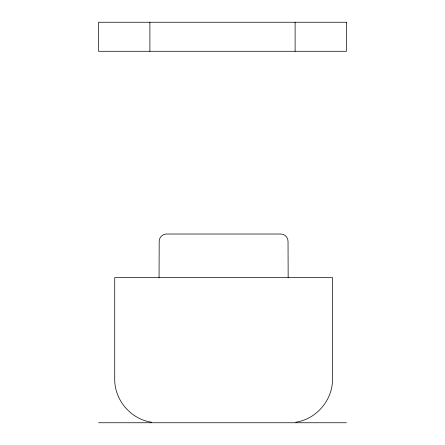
<?xml version="1.0" encoding="UTF-8"?>
<svg xmlns="http://www.w3.org/2000/svg" width="445" height="445" viewBox="0 0 445 445"><rect width="100%" height="100%" fill="white"/><g stroke="black" fill="none" stroke-linecap="round" stroke-linejoin="round"><path stroke-width="0.67" d="M159.06 277.574L159.182 241.279C159.11 237.408 162.547 233.948 166.424 234.02L280.795 234.02C284.672 233.948 288.104 237.408 288.032 241.279L288.154 277.574M295.753 422.216C316.356 419.218 332.754 400.016 332.493 379.196L332.493 277.574L114.727 277.574L114.727 379.196C114.46 400.016 130.858 419.218 151.467 422.216M98.556 422.75L346.444 422.75M295.113 22.25L295.113 51.286M149.887 22.25L149.887 51.286M346.444 22.25L98.556 22.25L98.556 51.286L346.444 51.286L346.444 22.25"/></g></svg>
